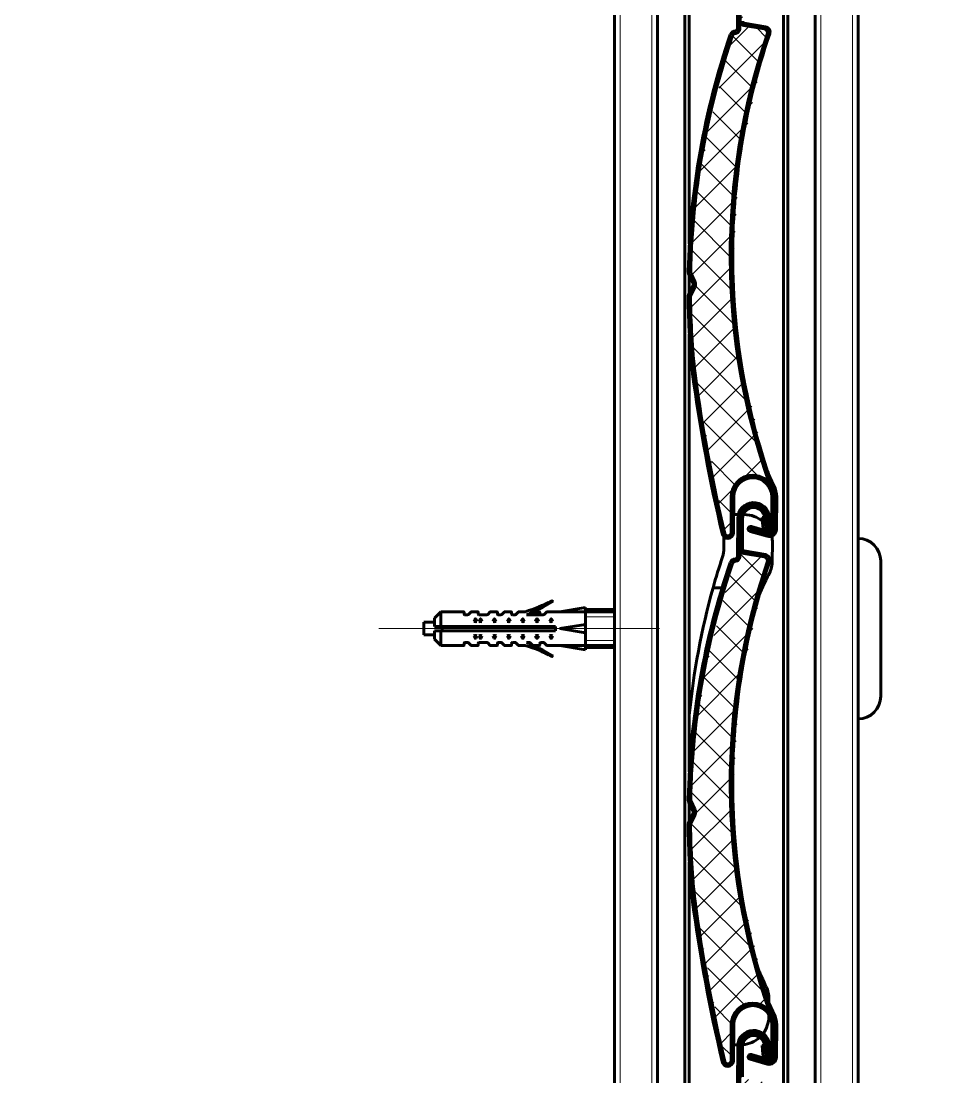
# Model space of a CAD drawing. Header units: millimetres. Extents: x 0 to 841, y 0 to 594.
# Drawn here: x 680.38 to 721.27, y 422.81 to 469.61 of the extents above; entities that cross this region are included whole.
import ezdxf

# ---------------------------------------------------------------- set-up
doc = ezdxf.new("R2010")
doc.units = ezdxf.units.MM
for name, pattern in [('K5LT_AXLED', [19.5, 15, -1.5, 1.5, -1.5]), ('K5LT_BASIC', [0]), ('K5LT_THIN', [0])]:
    doc.linetypes.add(name, pattern=pattern)
doc.layers.add('Системный слой (1)', color=7, linetype='Continuous', true_color=0x909090)
pattern_1 = [(45, (0, 0), (-0.3535534, 0.3535534), [])]

# ---------------------------------------------------------------- blocks, each defined once
blk = doc.blocks.new('U798')
at = {"layer": 'Системный слой (1)', "color": 5, "linetype": 'K5LT_BASIC', "lineweight": 60, "true_color": 0x0000ff}
blk.add_line((709.793, 388.753), (709.793, 492.684), dxfattribs=at)
blk = doc.blocks.new('U819')
at = {"layer": 'Системный слой (1)', "color": 7, "linetype": 'K5LT_THIN', "lineweight": 18}
blk.add_line((708.324, 388.783), (708.324, 492.684), dxfattribs=at)
blk = doc.blocks.new('U820')
at = {"layer": 'Системный слой (1)', "color": 5, "linetype": 'K5LT_BASIC', "lineweight": 60, "true_color": 0x0000ff}
blk.add_line((708.574, 388.769), (708.574, 492.684), dxfattribs=at)
blk = doc.blocks.new('U821')
at = {"layer": 'Системный слой (1)', "color": 7, "linetype": 'K5LT_THIN', "lineweight": 18}
blk.add_line((706.924, 388.929), (706.924, 492.684), dxfattribs=at)
blk = doc.blocks.new('U822')
at = {"layer": 'Системный слой (1)', "color": 5, "linetype": 'K5LT_BASIC', "lineweight": 60, "true_color": 0x0000ff}
blk.add_line((706.674, 388.96), (706.674, 492.684), dxfattribs=at)
blk = doc.blocks.new('U823')
at = {"layer": 'Системный слой (1)', "color": 5, "linetype": 'K5LT_BASIC', "lineweight": 60, "true_color": 0x0000ff}
blk.add_line((717.474, 388.959), (717.474, 492.684), dxfattribs=at)
blk = doc.blocks.new('U824')
at = {"layer": 'Системный слой (1)', "color": 7, "linetype": 'K5LT_THIN', "lineweight": 18}
blk.add_line((717.224, 388.99), (717.224, 492.684), dxfattribs=at)
blk = doc.blocks.new('U867')
at = {"layer": 'Системный слой (1)', "color": 5, "linetype": 'K5LT_BASIC', "lineweight": 60, "true_color": 0x0000ff}
blk.add_line((714.356, 389.166), (714.356, 492.684), dxfattribs=at)
blk = doc.blocks.new('U903')
at = {"layer": 'Системный слой (1)', "color": 5, "linetype": 'K5LT_BASIC', "lineweight": 60, "true_color": 0x0000ff}
blk.add_line((715.574, 389.15), (715.574, 492.684), dxfattribs=at)
blk = doc.blocks.new('U904')
at = {"layer": 'Системный слой (1)', "color": 7, "linetype": 'K5LT_THIN', "lineweight": 18}
blk.add_line((715.824, 389.136), (715.824, 492.684), dxfattribs=at)
blk = doc.blocks.new('U909')
at = {"layer": 'Системный слой (1)', "color": 5, "linetype": 'K5LT_BASIC', "lineweight": 60, "true_color": 0x0000ff}
blk.add_line((714.159, 389.16), (714.159, 492.684), dxfattribs=at)

msp = doc.modelspace()

# ---------------------------------------------------------------- hatches: boundary and pattern name
at = {"layer": 'Системный слой (1)'}
h = msp.add_hatch(dxfattribs=at)
h.set_pattern_fill('Неметалл', angle=45, style=0, pattern_type=0)
h.set_pattern_definition([(45, (0, 0), (-0.7071068, 0.7071068), []), (135, (0, 0), (-0.7071068, -0.7071068), [])])
h.paths.add_polyline_path([(711.8032, 388.9255), (712.1873, 393.8211), (713.36, 398.5897), (713.4438, 398.8368), (713.4356, 398.9695), (713.336, 399.0576), (713.3085, 399.0646), (712.3994, 399.2181), (712.2697, 399.2994), (712.2385, 399.3673), (712.2335, 399.3721), (712.2312, 399.0713), (712.1662, 398.9247), (712.0473, 398.8686), (712.0399, 398.8683), (711.9404, 398.83), (711.9058, 398.7778), (710.5866, 393.6734), (710.2454, 391.2956), (710.0638, 388.761), (710.0849, 388.7616), (710.6533, 388.8005), (711.2218, 388.8566), (711.7902, 388.9239)])
h.paths.add_polyline_path([(712.8219, 384.0498), (712.3586, 383.995), (711.7902, 383.9239), (711.2218, 383.8566), (710.6741, 383.8026), (711.5645, 379.5046), (711.6272, 379.4184), (711.7325, 379.4018), (711.8187, 379.4645), (711.8392, 379.5361), (711.8515, 381.1468), (712.1349, 381.8164), (712.8088, 382.0895), (713.4784, 381.8061), (713.5508, 381.7235), (713.5333, 381.7532)])
h.paths.add_polyline_path([(713.4438, 378.2451), (713.4356, 378.3778), (713.336, 378.4659), (713.3085, 378.4729), (712.3994, 378.6264), (712.2697, 378.7077), (712.2385, 378.7756), (712.2335, 378.7804), (712.2312, 378.4796), (712.1662, 378.333), (712.0473, 378.2769), (712.0399, 378.2766), (711.9404, 378.2383), (711.9058, 378.1861), (710.5866, 373.0817), (710.2454, 370.7039), (710.0508, 367.7086), (710.0661, 367.6393), (710.2407, 367.2831), (710.2553, 367.054), (710.2396, 367.0166), (710.0603, 366.6587), (710.0445, 366.5899), (710.246, 363.1971), (711.5645, 356.1046), (711.6272, 356.0184), (711.7325, 356.0018), (711.8187, 356.0645), (711.8392, 356.1361), (711.8515, 357.7468), (712.1349, 358.4164), (712.8088, 358.6895), (713.4784, 358.4061), (713.5508, 358.3235), (713.5333, 358.3532), (712.2767, 363.1003), (711.8062, 367.9884), (712.1344, 372.8881), (713.2524, 377.6697)])
h.paths.add_polyline_path([(711.5645, 400.0963), (711.6272, 400.0101), (711.7325, 399.9935), (711.8187, 400.0562), (711.8392, 400.1278), (711.8515, 401.7385), (712.1349, 402.4081), (712.8088, 402.6812), (713.4784, 402.3978), (713.5508, 402.3152), (713.5333, 402.3449), (712.2767, 407.092), (711.8062, 411.9801), (712.1344, 416.8798), (713.2524, 421.6614), (713.4438, 422.2368), (713.4356, 422.3695), (713.336, 422.4576), (713.3085, 422.4646), (712.3994, 422.6181), (712.2697, 422.6994), (712.2385, 422.7673), (712.2335, 422.7721), (712.2312, 422.4713), (712.1662, 422.3247), (712.0473, 422.2686), (712.0399, 422.2683), (711.9404, 422.23), (711.9058, 422.1778), (710.5866, 417.0734), (710.2454, 414.6956), (710.0508, 411.7003), (710.066, 411.631), (710.2407, 411.2748), (710.2553, 411.0457), (710.2396, 411.0083), (710.0603, 410.6504), (710.0445, 410.5816), (710.246, 407.1888)])
h.paths.add_polyline_path([(712.2312, 355.0796), (712.2335, 355.3804), (712.2385, 355.3756), (712.3293, 355.2524), (712.3994, 355.2264), (713.3085, 355.0729), (713.4211, 355.0023), (713.4508, 354.8727), (713.4438, 354.8451), (712.23, 350.0869), (711.8035, 345.1948), (712.1757, 340.2982), (713.3367, 335.5268), (713.5333, 334.9532), (713.5508, 334.9235), (712.9185, 335.2823), (712.2176, 335.0889), (711.8587, 334.4565), (711.8515, 334.3468), (711.8392, 332.7361), (711.7976, 332.638), (711.6989, 332.5979), (711.6007, 332.6395), (711.5645, 332.7046), (710.246, 339.7971), (710.0445, 343.1899), (710.0603, 343.2587), (710.2396, 343.6166), (710.2561, 343.8457), (710.2407, 343.8831), (710.0661, 344.2393), (710.0508, 344.3086), (710.2454, 347.3039), (711.2092, 352.4871), (711.9058, 354.7861), (711.9786, 354.8641), (712.0399, 354.8766), (712.0473, 354.8769), (712.1869, 354.9558)])
h.paths.add_polyline_path([(711.5645, 423.4963), (711.6272, 423.4101), (711.7325, 423.3935), (711.8187, 423.4562), (711.8392, 423.5278), (711.8515, 425.1385), (712.1349, 425.8081), (712.8088, 426.0812), (713.4784, 425.7978), (713.5508, 425.7152), (713.5333, 425.7449), (712.2767, 430.492), (711.8062, 435.3801), (712.1344, 440.2798), (713.2524, 445.0614), (713.4438, 445.6368), (713.4356, 445.7695), (713.336, 445.8576), (713.3085, 445.8646), (712.3994, 446.0181), (712.2697, 446.0994), (712.2385, 446.1673), (712.2335, 446.1721), (712.2312, 445.8713), (712.1662, 445.7247), (712.0473, 445.6686), (712.0399, 445.6683), (711.9404, 445.63), (711.9058, 445.5778), (710.5866, 440.4734), (710.2454, 438.0956), (710.0508, 435.1003), (710.066, 435.031), (710.2407, 434.6748), (710.2553, 434.4457), (710.2396, 434.4083), (710.0603, 434.0504), (710.0445, 433.9816), (710.246, 430.5888)])
h.paths.add_polyline_path([(712.2312, 331.6796), (712.2335, 331.9804), (712.2385, 331.9756), (712.3293, 331.8524), (712.3994, 331.8264), (713.3085, 331.6729), (713.4211, 331.6023), (713.4508, 331.4727), (713.4438, 331.4451), (712.23, 326.6869), (711.8035, 321.7948), (712.1757, 316.8982), (713.3367, 312.1268), (713.5333, 311.5532), (713.5508, 311.5235), (712.9185, 311.8823), (712.2176, 311.6889), (711.8587, 311.0565), (711.8515, 310.9468), (711.8392, 309.3361), (711.7976, 309.238), (711.6989, 309.1979), (711.6007, 309.2395), (711.5645, 309.3046), (710.246, 316.3971), (710.0445, 319.7899), (710.0603, 319.8587), (710.2396, 320.2166), (710.2561, 320.4457), (710.2407, 320.4831), (710.0661, 320.8393), (710.0508, 320.9086), (710.2454, 323.9039), (711.2092, 329.0871), (711.9058, 331.3861), (711.9786, 331.4641), (712.0399, 331.4766), (712.0473, 331.4769), (712.1869, 331.5558)])
h.paths.add_polyline_path([(711.5645, 446.8963), (711.6272, 446.8101), (711.7325, 446.7935), (711.8187, 446.8562), (711.8392, 446.9278), (711.8515, 448.5385), (712.1349, 449.2081), (712.8088, 449.4812), (713.4784, 449.1978), (713.5508, 449.1152), (713.5333, 449.1449), (712.2767, 453.892), (711.8062, 458.7801), (712.1344, 463.6798), (713.2524, 468.4614), (713.4438, 469.0368), (713.4356, 469.1695), (713.336, 469.2576), (713.3085, 469.2646), (712.3994, 469.4181), (712.2697, 469.4994), (712.2385, 469.5673), (712.2335, 469.5721), (712.2312, 469.2713), (712.1662, 469.1247), (712.0473, 469.0686), (712.0399, 469.0683), (711.9404, 469.03), (711.9058, 468.9778), (710.5866, 463.8734), (710.2454, 461.4956), (710.0508, 458.5003), (710.066, 458.431), (710.2407, 458.0748), (710.2553, 457.8457), (710.2396, 457.8083), (710.0603, 457.4504), (710.0445, 457.3816), (710.246, 453.9888)])
h.paths.add_polyline_path([(712.2312, 308.2796), (712.2335, 308.5804), (712.2385, 308.5756), (712.3293, 308.4524), (712.3994, 308.4264), (713.3085, 308.2729), (713.4211, 308.2023), (713.4508, 308.0727), (713.4438, 308.0451), (712.23, 303.2869), (711.8035, 298.3948), (712.1757, 293.4982), (713.3367, 288.7268), (713.5333, 288.1532), (713.5508, 288.1235), (712.9185, 288.4823), (712.2176, 288.2889), (711.8587, 287.6565), (711.8515, 287.5468), (711.8392, 285.9361), (711.7976, 285.838), (711.6989, 285.7979), (711.6007, 285.8395), (711.5645, 285.9046), (710.246, 292.9971), (710.0445, 296.3899), (710.0603, 296.4587), (710.2396, 296.8166), (710.2561, 297.0457), (710.2407, 297.0831), (710.0661, 297.4393), (710.0508, 297.5086), (710.2454, 300.5039), (711.2092, 305.6871), (711.9058, 307.9861), (711.9786, 308.0641), (712.0399, 308.0766), (712.0473, 308.0769), (712.1869, 308.1558)])
h.paths.add_polyline_path([(711.5645, 470.2963), (711.6272, 470.2101), (711.7325, 470.1935), (711.8187, 470.2562), (711.8392, 470.3278), (711.8515, 471.9385), (712.1349, 472.6081), (712.8088, 472.8812), (713.4784, 472.5978), (713.5508, 472.5152), (713.5333, 472.5449), (712.2767, 477.292), (711.8062, 482.1801), (712.1344, 487.0798), (713.2524, 491.8614), (713.4438, 492.4368), (713.4356, 492.5695), (713.336, 492.6576), (713.3085, 492.6646), (712.3994, 492.8181), (712.2697, 492.8994), (712.2385, 492.9673), (712.2335, 492.9721), (712.2312, 492.6713), (712.1662, 492.5247), (712.0473, 492.4686), (712.0399, 492.4683), (711.9404, 492.43), (711.9058, 492.3778), (710.5866, 487.2734), (710.2454, 484.8956), (710.0508, 481.9003), (710.066, 481.831), (710.2407, 481.4748), (710.2553, 481.2457), (710.2396, 481.2083), (710.0603, 480.8504), (710.0445, 480.7816), (710.246, 477.3888)])
h.paths.add_polyline_path([(712.2312, 284.8796), (712.2335, 285.1804), (712.2385, 285.1756), (712.3293, 285.0524), (712.3994, 285.0264), (713.3085, 284.8729), (713.4211, 284.8023), (713.4508, 284.6727), (713.4438, 284.6451), (712.23, 279.8869), (711.8035, 274.9948), (712.1757, 270.0982), (713.3367, 265.3268), (713.5333, 264.7532), (713.5508, 264.7235), (712.9185, 265.0823), (712.2176, 264.8889), (711.8587, 264.2565), (711.8515, 264.1468), (711.8392, 262.5361), (711.7976, 262.438), (711.6989, 262.3979), (711.6007, 262.4395), (711.5645, 262.5046), (710.246, 269.5971), (710.0445, 272.9899), (710.0603, 273.0587), (710.2396, 273.4166), (710.2561, 273.6457), (710.2407, 273.6831), (710.0661, 274.0393), (710.0508, 274.1086), (710.2454, 277.1039), (711.2092, 282.2871), (711.9058, 284.5861), (711.9786, 284.6641), (712.0399, 284.6766), (712.0473, 284.6769), (712.1869, 284.7558)])
h.paths.add_polyline_path([(711.5428, 494.4566), (711.5704, 494.3537), (711.6627, 494.3004), (711.7657, 494.3281), (711.8105, 494.3876), (712.3992, 495.8869), (712.9038, 496.4105), (713.6307, 496.4239), (714.1543, 495.9194), (714.1923, 495.8163), (714.1866, 495.8503), (714.7147, 500.7324), (716.0272, 505.4644), (718.0895, 509.9211), (720.8469, 513.9845), (721.2317, 514.4531), (721.2717, 514.5799), (721.2102, 514.6978), (721.187, 514.7142), (720.3933, 515.1833), (720.3014, 515.3057), (720.2966, 515.3803), (720.2937, 515.3865), (720.1837, 515.1065), (720.0705, 514.993), (719.9394, 514.9832), (719.9324, 514.9855), (719.8257, 514.9854), (719.7748, 514.9491), (716.7139, 510.6565), (715.5432, 508.5589), (714.2881, 505.8323), (714.2775, 505.7622), (714.313, 505.367), (714.2444, 505.1479), (714.2164, 505.1187), (713.9208, 504.8487), (713.8813, 504.7903), (712.8535, 501.5506)])
h = msp.add_hatch(dxfattribs=at)
h.set_pattern_fill('Металл', angle=45, style=0, pattern_type=0)
h.set_pattern_definition(pattern_1)
h.paths.add_polyline_path([(712.3542, 470.9703), (712.4994, 471.3124), (712.8439, 471.4516), (713.186, 471.3064), (713.3228, 471.0149), (713.3616, 470.6309), (713.4659, 470.6428), (713.4267, 471.0303), (713.2094, 471.4266), (712.7756, 471.5531), (712.3793, 471.3358), (712.2492, 470.9706), (712.2385, 469.5673), (712.3293, 469.4441), (712.3994, 469.4181), (713.3085, 469.2646), (713.4211, 469.194), (713.4508, 469.0644), (713.4438, 469.0368), (712.23, 464.2786), (711.8035, 459.3865), (712.1757, 454.4899), (713.3367, 449.7185), (713.5333, 449.1449), (713.7565, 448.524), (713.7455, 447.0838), (713.6812, 446.9323), (713.5286, 446.8706), (713.4746, 446.878), (712.7304, 447.0909), (712.7289, 447.0921), (712.7287, 447.094), (712.7298, 447.0955), (712.7317, 447.0957), (713.4729, 446.8836), (713.6326, 446.9021), (713.7324, 447.0281), (713.7404, 447.084), (713.7515, 448.524), (713.4784, 449.1978), (712.8088, 449.4812), (712.1349, 449.2081), (711.8515, 448.5385), (711.8392, 446.9278), (711.7976, 446.8297), (711.6988, 446.7896), (711.6007, 446.8312), (711.5645, 446.8963), (710.246, 453.9888), (710.0445, 457.3816), (710.0603, 457.4504), (710.2396, 457.8083), (710.2561, 458.0374), (710.2407, 458.0748), (710.066, 458.431), (710.0508, 458.5003), (710.2454, 461.4956), (711.2092, 466.6788), (711.9058, 468.9778), (711.9786, 469.0558), (712.0399, 469.0683), (712.0473, 469.0686), (712.1869, 469.1475), (712.2312, 469.2713), (712.2442, 470.9707), (712.4219, 471.3904), (712.8443, 471.5616), (713.264, 471.384), (713.4322, 471.026), (713.4709, 470.6434), (713.4588, 470.6011), (713.4203, 470.5797), (713.378, 470.5918), (713.3566, 470.6303), (713.3178, 471.0147), (713.2128, 471.0092), (713.2526, 470.6156), (713.3124, 470.5044), (713.4333, 470.468), (713.5445, 470.5278), (713.5809, 470.6488), (713.5809, 470.6488), (713.5416, 471.0371), (713.2859, 471.5126), (712.7688, 471.668), (712.2933, 471.4123), (712.1343, 470.9715), (712.1213, 469.2734), (712.0897, 469.2038), (712.0448, 469.1796), (712.0337, 469.1782), (711.8582, 469.1033), (711.8049, 469.0215), (710.4816, 463.9097), (709.9446, 458.6568), (709.9411, 458.5123), (709.9717, 458.3735), (710.1507, 458.0086), (710.158, 457.894), (710.1502, 457.8753), (709.9664, 457.5085), (709.9347, 457.3709), (710.1364, 453.9783), (711.4515, 446.8958), (711.5479, 446.7306), (711.733, 446.6819), (711.8982, 446.7784), (711.9492, 446.9277), (711.9615, 448.5377), (712.2121, 449.1297), (712.8079, 449.3712), (713.4, 449.1206), (713.6415, 448.5248), (713.6304, 447.0849), (713.6006, 447.0144), (713.5297, 446.9856), (713.5031, 446.9894), (712.7406, 447.2075), (712.657, 447.1978), (712.6047, 447.1319), (712.6144, 447.0482), (712.6804, 446.9959), (713.4428, 446.7778), (713.6861, 446.806), (713.8382, 446.998), (713.8504, 447.0832), (713.8615, 448.5231), (713.7397, 449.0245), (713.4133, 449.7965), (712.2687, 454.5795), (711.9614, 457.4859), (711.92, 458.5226), (712.2075, 463.4323), (713.2859, 468.2306), (713.5542, 469.0495), (713.5428, 469.2342), (713.404, 469.3567), (713.3658, 469.3665), (712.4252, 469.5253), (712.3603, 469.5659), (712.3424, 469.6137)])
h = msp.add_hatch(dxfattribs=at)
h.set_pattern_fill('Металл', angle=45, style=0, pattern_type=0)
h.set_pattern_definition(pattern_1)
h.paths.add_polyline_path([(712.3542, 447.5703), (712.4994, 447.9124), (712.8439, 448.0516), (713.186, 447.9064), (713.3228, 447.6149), (713.3616, 447.2309), (713.4659, 447.2428), (713.4267, 447.6303), (713.2094, 448.0266), (712.7756, 448.1531), (712.3793, 447.9358), (712.2492, 447.5706), (712.2385, 446.1673), (712.3293, 446.0441), (712.3994, 446.0181), (713.3085, 445.8646), (713.4211, 445.794), (713.4508, 445.6644), (713.4438, 445.6368), (712.23, 440.8786), (711.8035, 435.9865), (712.1757, 431.0899), (713.3367, 426.3185), (713.5333, 425.7449), (713.7565, 425.124), (713.7455, 423.6838), (713.6812, 423.5323), (713.5286, 423.4706), (713.4746, 423.478), (712.7304, 423.6909), (712.7289, 423.6921), (712.7287, 423.694), (712.7298, 423.6955), (712.7317, 423.6957), (713.4729, 423.4836), (713.6326, 423.5021), (713.7324, 423.6281), (713.7404, 423.684), (713.7515, 425.124), (713.4784, 425.7978), (712.8088, 426.0812), (712.1349, 425.8081), (711.8515, 425.1385), (711.8392, 423.5278), (711.7976, 423.4297), (711.6988, 423.3896), (711.6007, 423.4312), (711.5645, 423.4963), (710.246, 430.5888), (710.0445, 433.9816), (710.0603, 434.0504), (710.2396, 434.4083), (710.2561, 434.6374), (710.2407, 434.6748), (710.066, 435.031), (710.0508, 435.1003), (710.2454, 438.0956), (711.2092, 443.2788), (711.9058, 445.5778), (711.9786, 445.6558), (712.0399, 445.6683), (712.0473, 445.6686), (712.1869, 445.7475), (712.2312, 445.8713), (712.2442, 447.5707), (712.4219, 447.9904), (712.8443, 448.1616), (713.264, 447.984), (713.4322, 447.626), (713.4709, 447.2434), (713.4588, 447.2011), (713.4203, 447.1797), (713.378, 447.1918), (713.3566, 447.2303), (713.3178, 447.6147), (713.2128, 447.6092), (713.2526, 447.2156), (713.3124, 447.1044), (713.4333, 447.068), (713.5445, 447.1278), (713.5809, 447.2488), (713.5809, 447.2488), (713.5416, 447.6371), (713.2859, 448.1126), (712.7688, 448.268), (712.2933, 448.0123), (712.1343, 447.5715), (712.1213, 445.8734), (712.0897, 445.8038), (712.0448, 445.7796), (712.0337, 445.7782), (711.8582, 445.7033), (711.8049, 445.6215), (710.4816, 440.5097), (709.9446, 435.2568), (709.9411, 435.1123), (709.9717, 434.9735), (710.1507, 434.6086), (710.158, 434.494), (710.1502, 434.4753), (709.9664, 434.1085), (709.9347, 433.9709), (710.1364, 430.5783), (711.4515, 423.4958), (711.5479, 423.3306), (711.733, 423.2819), (711.8982, 423.3784), (711.9492, 423.5277), (711.9615, 425.1377), (712.2121, 425.7297), (712.8079, 425.9712), (713.4, 425.7206), (713.6415, 425.1248), (713.6304, 423.6849), (713.6006, 423.6144), (713.5297, 423.5856), (713.5031, 423.5894), (712.7406, 423.8075), (712.657, 423.7978), (712.6047, 423.7319), (712.6144, 423.6482), (712.6804, 423.5959), (713.4428, 423.3778), (713.6861, 423.406), (713.8382, 423.598), (713.8504, 423.6832), (713.8615, 425.1231), (713.7397, 425.6245), (713.4133, 426.3965), (712.2687, 431.1795), (711.9614, 434.0859), (711.92, 435.1226), (712.2075, 440.0323), (713.2859, 444.8306), (713.5542, 445.6495), (713.5428, 445.8342), (713.404, 445.9567), (713.3658, 445.9665), (712.4252, 446.1253), (712.3603, 446.1659), (712.3424, 446.2137)])
h = msp.add_hatch(dxfattribs=at)
h.set_pattern_fill('Металл', angle=45, style=0, pattern_type=0)
h.set_pattern_definition(pattern_1)
h.paths.add_polyline_path([(712.3542, 424.1703), (712.4994, 424.5124), (712.8439, 424.6516), (713.186, 424.5064), (713.3228, 424.2149), (713.3616, 423.8309), (713.4659, 423.8428), (713.4267, 424.2303), (713.2094, 424.6266), (712.7756, 424.7531), (712.3793, 424.5358), (712.2492, 424.1706), (712.2385, 422.7673), (712.3293, 422.6441), (712.3994, 422.6181), (713.3085, 422.4646), (713.4211, 422.394), (713.4508, 422.2644), (713.4438, 422.2368), (712.23, 417.4786), (711.8035, 412.5865), (712.1757, 407.6899), (713.3367, 402.9185), (713.5333, 402.3449), (713.7565, 401.724), (713.7455, 400.2838), (713.6812, 400.1323), (713.5286, 400.0706), (713.4746, 400.078), (712.7304, 400.2909), (712.7289, 400.2921), (712.7287, 400.294), (712.7298, 400.2955), (712.7317, 400.2957), (713.4729, 400.0836), (713.6326, 400.1021), (713.7324, 400.2281), (713.7404, 400.284), (713.7515, 401.724), (713.4784, 402.3978), (712.8088, 402.6812), (712.1349, 402.4081), (711.8515, 401.7385), (711.8392, 400.1278), (711.7976, 400.0297), (711.6988, 399.9896), (711.6007, 400.0312), (711.5645, 400.0963), (710.246, 407.1888), (710.0445, 410.5816), (710.0603, 410.6504), (710.2396, 411.0083), (710.2561, 411.2374), (710.2407, 411.2748), (710.066, 411.631), (710.0508, 411.7003), (710.2454, 414.6956), (711.2092, 419.8788), (711.9058, 422.1778), (711.9786, 422.2558), (712.0399, 422.2683), (712.0473, 422.2686), (712.1869, 422.3475), (712.2312, 422.4713), (712.2442, 424.1707), (712.4219, 424.5904), (712.8443, 424.7616), (713.264, 424.584), (713.4322, 424.226), (713.4709, 423.8434), (713.4588, 423.8011), (713.4203, 423.7797), (713.378, 423.7918), (713.3566, 423.8303), (713.3178, 424.2147), (713.2128, 424.2092), (713.2526, 423.8156), (713.3124, 423.7044), (713.4333, 423.668), (713.5445, 423.7278), (713.5809, 423.8488), (713.5809, 423.8488), (713.5416, 424.2371), (713.2859, 424.7126), (712.7688, 424.868), (712.2933, 424.6123), (712.1343, 424.1715), (712.1213, 422.4734), (712.0897, 422.4038), (712.0448, 422.3796), (712.0337, 422.3782), (711.8582, 422.3033), (711.8049, 422.2215), (710.4816, 417.1097), (709.9446, 411.8568), (709.9411, 411.7123), (709.9717, 411.5735), (710.1507, 411.2086), (710.158, 411.094), (710.1502, 411.0753), (709.9664, 410.7085), (709.9347, 410.5709), (710.1364, 407.1783), (711.4515, 400.0958), (711.5479, 399.9306), (711.733, 399.8819), (711.8982, 399.9784), (711.9492, 400.1277), (711.9615, 401.7377), (712.2121, 402.3297), (712.8079, 402.5712), (713.4, 402.3206), (713.6415, 401.7248), (713.6304, 400.2849), (713.6006, 400.2144), (713.5297, 400.1856), (713.5031, 400.1894), (712.7406, 400.4075), (712.657, 400.3978), (712.6047, 400.3319), (712.6144, 400.2482), (712.6804, 400.1959), (713.4428, 399.9778), (713.6861, 400.006), (713.8382, 400.198), (713.8504, 400.2832), (713.8615, 401.7231), (713.7397, 402.2245), (713.4133, 402.9965), (712.2687, 407.7795), (711.9614, 410.6859), (711.92, 411.7226), (712.2075, 416.6323), (713.2859, 421.4306), (713.5542, 422.2495), (713.5428, 422.4342), (713.404, 422.5567), (713.3658, 422.5665), (712.4252, 422.7253), (712.3603, 422.7659), (712.3424, 422.8137)])

# ---------------------------------------------------------------- linework, layer by layer
at = {"layer": 'Системный слой (1)', "color": 5, "linetype": 'K5LT_BASIC', "lineweight": 60, "true_color": 0x0000ff}
for p, q in [((709.9898, 459.7405), (709.9898, 479.1473)), ((712.1343, 470.9715), (712.1213, 469.2734)), ((712.2312, 469.2713), (712.2442, 470.9707)), ((712.2492, 470.9706), (712.2385, 469.5673)), ((712.2335, 469.5721), (712.2312, 469.2713)), ((712.2385, 469.5673), (712.2335, 469.5721)), ((713.3085, 469.2646), (712.3994, 469.4181)), ((712.3994, 469.4181), (713.3085, 469.2646)), ((713.3658, 469.3665), (712.4252, 469.5253)), ((712.0473, 469.0686), (712.0399, 469.0683)), ((712.0399, 469.0683), (712.0473, 469.0686)), ((709.9717, 458.3735), (710.1507, 458.0086)), ((709.9898, 457.5552), (709.9898, 458.3366)), ((710.2407, 458.0748), (710.066, 458.431)), ((710.066, 458.431), (710.2407, 458.0748)), ((711.9614, 457.4859), (711.92, 458.5226)), ((710.1502, 457.8753), (709.9664, 457.5085)), ((710.2396, 457.8083), (710.0603, 457.4504)), ((710.0603, 457.4504), (710.2396, 457.8083)), ((709.9898, 436.3405), (709.9898, 455.7473)), ((713.5508, 449.1152), (713.5333, 449.1449)), ((711.8392, 446.9278), (711.8515, 448.5385)), ((711.8515, 448.5385), (711.8392, 446.9278)), ((711.9492, 446.9277), (711.9615, 448.5377)), ((713.6415, 448.5248), (713.6304, 447.0849)), ((713.7404, 447.084), (713.7515, 448.524)), ((713.7565, 448.524), (713.7455, 447.0838)), ((713.8504, 447.0832), (713.8615, 448.5231)), ((712.0346, 447.741), (712.156, 447.7401)), ((712.1343, 447.5715), (712.1213, 445.8734)), ((712.2312, 445.8713), (712.2442, 447.5707)), ((712.2492, 447.5706), (712.2385, 446.1673)), ((712.2699, 447.7392), (712.2752, 447.7392)), ((712.3424, 446.2137), (712.3542, 447.5703)), ((712.3858, 447.7383), (712.4348, 447.738)), ((713.3178, 447.6147), (713.2128, 447.6092)), ((713.2128, 447.6092), (713.2526, 447.2156)), ((713.3566, 447.2303), (713.3178, 447.6147)), ((713.3228, 447.6149), (713.3616, 447.2309)), ((713.4659, 447.2428), (713.4267, 447.6303)), ((713.4322, 447.626), (713.4709, 447.2434)), ((713.5809, 447.2488), (713.5416, 447.6371)), ((712.6804, 446.9959), (713.4428, 446.7778)), ((713.4746, 446.878), (712.7304, 447.0909)), ((712.7317, 447.0957), (713.4729, 446.8836)), ((713.5031, 446.9894), (712.7406, 447.2075)), ((713.3616, 447.2309), (713.4659, 447.2428)), ((711.5231, 446.2473), (711.5269, 446.7485)), ((713.6752, 446.4781), (713.6689, 445.6889)), ((717.4744, 446.6838), (717.4744, 438.6838)), ((712.2335, 446.1721), (712.2312, 445.8713)), ((712.2385, 446.1673), (712.2335, 446.1721)), ((713.3085, 445.8646), (712.3994, 446.0181)), ((712.3994, 446.0181), (713.3085, 445.8646)), ((713.3658, 445.9665), (712.4252, 446.1253)), ((712.0473, 445.6686), (712.0399, 445.6683)), ((712.0399, 445.6683), (712.0473, 445.6686)), ((718.4744, 445.6838), (718.4744, 439.6838)), ((711.044, 444.4961), (711.4409, 444.493)), ((713.1996, 444.4818), (713.1511, 444.3865)), ((713.1794, 444.4819), (713.1996, 444.4818)), ((713.2225, 444.4818), (713.1996, 444.4818)), ((713.2214, 444.4794), (713.222, 444.4794)), ((698.6931, 443.1525), (698.9744, 443.4338)), ((698.9744, 443.4338), (699.9869, 443.4338)), ((698.9744, 443.4338), (698.9744, 442.7775)), ((700.0056, 443.34), (700.0056, 443.415)), ((700.0431, 443.3025), (700.1776, 443.3025)), ((700.2041, 443.3135), (700.3189, 443.4283)), ((700.3322, 443.4338), (700.6134, 443.4338)), ((700.6322, 443.34), (700.6322, 443.415)), ((700.6697, 443.3025), (700.8947, 443.3025)), ((700.8947, 443.3025), (701.0292, 443.3025)), ((701.0557, 443.3135), (701.1705, 443.4283)), ((701.1838, 443.4338), (701.465, 443.4338)), ((701.4838, 443.34), (701.4838, 443.415)), ((701.5213, 443.3025), (701.6557, 443.3025)), ((701.6822, 443.3135), (701.797, 443.4283)), ((701.8103, 443.4338), (702.0915, 443.4338)), ((702.1103, 443.34), (702.1103, 443.415)), ((702.1478, 443.3025), (702.2822, 443.3025)), ((702.3088, 443.3135), (702.4235, 443.4283)), ((702.4368, 443.4338), (702.718, 443.4338)), ((702.7743, 443.3025), (702.9088, 443.3025)), ((703.4008, 443.3025), (702.9088, 443.3025)), ((702.9353, 443.3135), (703.0305, 443.4087)), ((703.0872, 443.4338), (703.3446, 443.4338)), ((703.3633, 443.34), (703.3633, 443.415)), ((703.4008, 443.3025), (703.5353, 443.3025)), ((703.5618, 443.3135), (703.6766, 443.4283)), ((703.6898, 443.4338), (705.3856, 443.4338)), ((705.3856, 443.6213), (704.2529, 443.4338)), ((705.3856, 441.7463), (705.3856, 443.6213)), ((706.6904, 443.5275), (705.3856, 443.5275)), ((705.3856, 443.4338), (706.6904, 443.4331)), ((698.2244, 442.6838), (698.2244, 442.965)), ((698.2244, 442.965), (698.6931, 442.965)), ((698.6904, 442.7775), (704.0654, 442.7775)), ((698.6931, 443.1525), (698.6931, 442.7775)), ((699.0365, 442.6838), (699.0365, 442.7775)), ((700.4437, 443.0067), (700.4926, 443.1045)), ((700.5261, 443.1045), (700.575, 443.0067)), ((700.6688, 443.0067), (700.7177, 443.1045)), ((700.7512, 443.1045), (700.8, 443.0067)), ((701.2953, 443.0067), (701.3442, 443.1045)), ((701.3777, 443.1045), (701.4266, 443.0067)), ((701.9218, 443.0067), (701.9707, 443.1045)), ((702.0042, 443.1045), (702.0531, 443.0067)), ((702.5483, 443.0067), (702.5972, 443.1045)), ((702.6307, 443.1045), (702.6796, 443.0067)), ((703.1749, 443.0067), (703.2237, 443.1045)), ((703.2573, 443.1045), (703.3061, 443.0067)), ((703.8014, 443.0067), (703.8502, 443.1045)), ((703.8838, 443.1045), (703.9326, 443.0067)), ((704.0654, 442.7775), (704.0654, 442.59)), ((705.3856, 442.8713), (704.2529, 442.6838)), ((698.2244, 442.6838), (698.2244, 442.4025)), ((698.2244, 442.4025), (698.6931, 442.4025)), ((698.6904, 442.59), (704.0654, 442.59)), ((698.6931, 442.215), (698.6931, 442.59)), ((698.9744, 441.9338), (698.9744, 442.59)), ((699.0365, 442.6838), (699.0365, 442.59)), ((700.4437, 442.3608), (700.4926, 442.2631)), ((700.5261, 442.2631), (700.575, 442.3608)), ((700.6688, 442.3608), (700.7177, 442.2631)), ((700.7512, 442.2631), (700.8, 442.3608)), ((701.2953, 442.3608), (701.3442, 442.2631)), ((701.3777, 442.2631), (701.4266, 442.3608)), ((701.9218, 442.3608), (701.9707, 442.2631)), ((702.0042, 442.2631), (702.0531, 442.3608)), ((702.5483, 442.3608), (702.5972, 442.2631)), ((702.6307, 442.2631), (702.6796, 442.3608)), ((703.1749, 442.3608), (703.2237, 442.2631)), ((703.2573, 442.2631), (703.3061, 442.3608)), ((703.8014, 442.3608), (703.8502, 442.2631)), ((703.8838, 442.2631), (703.9326, 442.3608)), ((705.3856, 442.4963), (704.2529, 442.6838)), ((698.6931, 442.215), (698.9744, 441.9338)), ((698.9744, 441.9338), (699.9869, 441.9338)), ((700.0056, 442.0275), (700.0056, 441.9525)), ((700.0431, 442.065), (700.1776, 442.065)), ((700.2041, 442.054), (700.3189, 441.9392)), ((700.3322, 441.9338), (700.6134, 441.9338)), ((700.6322, 442.0275), (700.6322, 441.9525)), ((700.6697, 442.065), (700.8947, 442.065)), ((700.8947, 442.065), (701.0292, 442.065)), ((701.0557, 442.054), (701.1705, 441.9392)), ((701.1838, 441.9338), (701.465, 441.9338)), ((701.4838, 442.0275), (701.4838, 441.9525)), ((701.5213, 442.065), (701.6557, 442.065)), ((701.6822, 442.054), (701.797, 441.9392)), ((701.8103, 441.9338), (702.0915, 441.9338)), ((702.1103, 442.0275), (702.1103, 441.9525)), ((702.1478, 442.065), (702.2822, 442.065)), ((702.3088, 442.054), (702.4235, 441.9392)), ((702.4368, 441.9338), (702.718, 441.9338)), ((702.7743, 442.065), (702.9088, 442.065)), ((702.9353, 442.054), (703.0285, 441.9608)), ((703.0897, 441.9338), (703.3446, 441.9338)), ((703.3633, 442.0275), (703.3633, 441.9525)), ((703.4008, 442.065), (703.5353, 442.065)), ((703.5618, 442.054), (703.6766, 441.9392)), ((703.6898, 441.9338), (705.3856, 441.9338)), ((705.3856, 441.7463), (704.2529, 441.9338)), ((705.3856, 441.9338), (706.6904, 441.9338)), ((706.6904, 441.84), (705.3856, 441.84)), ((709.9717, 434.9735), (710.1507, 434.6086)), ((709.9898, 434.1552), (709.9898, 434.9366)), ((710.2407, 434.6748), (710.066, 435.031)), ((710.066, 435.031), (710.2407, 434.6748)), ((711.9614, 434.0859), (711.92, 435.1226)), ((710.1502, 434.4753), (709.9664, 434.1085)), ((710.2396, 434.4083), (710.0603, 434.0504)), ((710.0603, 434.0504), (710.2396, 434.4083)), ((709.9898, 412.9405), (709.9898, 432.3473)), ((713.0804, 427.4824), (713.0924, 427.4823)), ((713.093, 427.4823), (713.0804, 427.4824)), ((713.5202, 426.2684), (713.519, 426.1044)), ((713.5149, 425.5746), (713.5142, 425.479)), ((713.5508, 425.7152), (713.5333, 425.7449)), ((711.8392, 423.5278), (711.8515, 425.1385)), ((711.8515, 425.1385), (711.8392, 423.5278)), ((711.9492, 423.5277), (711.9615, 425.1377)), ((713.6415, 425.1248), (713.6304, 423.6849)), ((713.7404, 423.684), (713.7515, 425.124)), ((713.7565, 425.124), (713.7455, 423.6838)), ((713.8504, 423.6832), (713.8615, 425.1231)), ((712.1381, 424.2395), (711.9546, 424.241)), ((712.1343, 424.1715), (712.1213, 422.4734)), ((712.2312, 422.4713), (712.2442, 424.1707)), ((712.2492, 424.1706), (712.2385, 422.7673)), ((712.2537, 424.2387), (712.2487, 424.2387)), ((712.3424, 422.8137), (712.3542, 424.1703)), ((713.3178, 424.2147), (713.2128, 424.2092)), ((713.2128, 424.2092), (713.2526, 423.8156)), ((713.3566, 423.8303), (713.3178, 424.2147)), ((713.3228, 424.2149), (713.3616, 423.8309)), ((713.4659, 423.8428), (713.4267, 424.2303)), ((713.4322, 424.226), (713.4709, 423.8434)), ((713.5809, 423.8488), (713.5416, 424.2371)), ((712.6804, 423.5959), (713.4428, 423.3778)), ((713.4746, 423.478), (712.7304, 423.6909)), ((712.7317, 423.6957), (713.4729, 423.4836)), ((713.5031, 423.5894), (712.7406, 423.8075)), ((713.3616, 423.8309), (713.4659, 423.8428))]:
    msp.add_line(p, q, dxfattribs=at)
at = {"layer": 'Системный слой (1)', "color": 7, "linetype": 'K5LT_THIN', "lineweight": 18}
for p, q in [((706.6904, 443.2088), (705.3856, 443.2088)), ((706.6904, 442.1588), (705.3856, 442.1588))]:
    msp.add_line(p, q, dxfattribs=at)
at = {"layer": 'Системный слой (1)', "color": 30, "linetype": 'K5LT_AXLED', "lineweight": 18, "true_color": 0xff8000}
msp.add_line((696.2244, 442.6838), (708.6744, 442.6838), dxfattribs=at)
at = {"layer": 'Системный слой (1)', "color": 5, "linetype": 'K5LT_BASIC', "lineweight": 60, "true_color": 0x0000ff}
for centre, radius, start, end in [((712.4327, 469.6153), 0.2, 193.87674, 260.41531), ((712.4327, 469.6153), 0.2, 193.87674, 260.41531), ((712.4418, 469.6239), 0.1, 185.86735, 260.41531), ((744.8348, 457.7439), 34.9022, 161.14826, 178.73857), ((744.8368, 457.7443), 34.7943, 161.1643, 173.81068), ((744.8368, 457.7443), 34.7943, 161.1643, 173.81068), ((741.9962, 459.219), 30.1932, 161.02437, 199.49092), ((741.9962, 459.219), 30.1932, 161.02437, 199.49092), ((712.0364, 468.9289), 0.2493, 90.62089, 158.19927), ((712.0364, 468.9289), 0.1394, 88.53837, 159.4801), ((712.0364, 468.9289), 0.1394, 88.53837, 159.4801), ((742.1964, 459.2128), 30.2842, 161.04581, 181.30595), ((712.0331, 469.2282), 0.05, 270.62089, 283.51362), ((712.0215, 469.2767), 0.0998, 283.51362, 358.11981), ((712.0218, 469.2765), 0.2095, 276.98823, 358.56217), ((712.0218, 469.2765), 0.2095, 276.98823, 358.56217), ((713.2796, 469.0933), 0.1737, 341.02437, 80.41531), ((713.2796, 469.0933), 0.1737, 341.02437, 80.41531), ((713.3255, 469.128), 0.2418, 341.04581, 80.41531), ((744.825, 457.7449), 34.7824, 173.80968, 178.75563), ((744.825, 457.7449), 34.7824, 173.80968, 178.75563), ((710.241, 458.5057), 0.3, 178.73857, 206.12644), ((710.2007, 458.497), 0.15, 178.75563, 206.12644), ((710.2007, 458.497), 0.15, 178.75563, 206.12644), ((710.016, 457.9425), 0.15, 333.39404, 26.12644), ((709.9714, 457.9427), 0.3, 333.39404, 26.12644), ((709.9714, 457.9427), 0.3, 333.39404, 26.12644), ((710.2346, 457.3741), 0.3, 153.39404, 180.61228), ((744.8348, 457.7439), 34.9022, 180.61228, 186.19379), ((710.1944, 457.3832), 0.15, 153.39404, 180.59844), ((710.1944, 457.3832), 0.15, 153.39404, 180.59844), ((744.825, 457.7449), 34.7824, 180.59844, 186.19939), ((744.825, 457.7449), 34.7824, 180.59844, 186.19939), ((742.1964, 459.2128), 30.2842, 183.26893, 198.11543), ((778.6952, 463.0452), 69.1558, 187.533714, 193.504517), ((778.6952, 463.0452), 69.0458, 187.536942, 193.526024), ((778.6952, 463.0452), 69.0458, 187.536942, 193.526024), ((718.1654, 451.3511), 5, 198.11543, 207.73135), ((712.8015, 448.5312), 0.95, 359.56139, 179.56135), ((712.8015, 448.5312), 0.95, 37.92772, 179.56135), ((712.8015, 448.5312), 0.84, 359.56139, 179.56139), ((712.8015, 448.5312), 0.955, 359.56247, 39.98061), ((712.8015, 448.5312), 1.06, 359.56139, 27.73135), ((712.8397, 447.5661), 0.7055, 5.77161, 179.56124), ((712.8397, 447.5661), 0.5955, 5.77065, 179.56139), ((712.8397, 447.5661), 0.5905, 6.23717, 179.56708), ((712.8397, 447.5661), 0.4855, 5.77047, 179.50011), ((712.0307, 447.241), 0.5, 89.55977, 98.66724), ((712.4252, 446.488), 1.25, 49.96056, 89.55977), ((712.7105, 447.1017), 0.11, 74.10935, 254.10935), ((712.7311, 447.0933), 0.0025, 74.03508, 254.03508), ((713.4167, 447.2322), 0.165, 185.77065, 5.77161), ((712.4252, 446.488), 1.25, 42.15717, 42.54176), ((713.4137, 447.2368), 0.0575, 186.52213, 6.52213), ((712.4252, 446.488), 1.25, 34.53909, 36.87856), ((713.5304, 447.0856), 0.32, 254.10935, 359.56139), ((713.5304, 447.0856), 0.21, 254.10935, 359.56139), ((713.5304, 447.0856), 0.215, 254.95149, 359.51042), ((713.5304, 447.0856), 0.1, 254.10935, 359.56139), ((712.4252, 446.488), 1.25, 23.83822, 29.30598), ((711.6992, 446.9296), 0.25, 187.7689, 359.56139), ((711.6999, 446.9289), 0.1393, 193.52602, 359.56135), ((711.6999, 446.9289), 0.1393, 193.52602, 359.56135), ((712.4252, 446.488), 1.25, 18.56333, 18.79411), ((712.4252, 446.488), 1.25, 359.5453, 13.7347), ((717.4744, 445.6838), 1, 0, 90), ((710.2731, 446.2568), 1.25, 341.82117, 359.56139), ((712.4327, 446.2153), 0.2, 193.87674, 260.41531), ((712.4327, 446.2153), 0.2, 193.87674, 260.41531), ((712.4418, 446.2239), 0.1, 185.86735, 260.41531), ((744.8348, 434.3439), 34.9022, 161.14826, 178.73857), ((744.8368, 434.3443), 34.7943, 161.1643, 173.81068), ((744.8368, 434.3443), 34.7943, 161.1643, 173.81068), ((742.241, 435.7594), 32.3973, 161.82117, 164.35519), ((741.9962, 435.819), 30.1932, 161.02437, 199.49092), ((741.9962, 435.819), 30.1932, 161.02437, 199.49092), ((712.0364, 445.5289), 0.2493, 90.62089, 158.19927), ((712.0364, 445.5289), 0.1394, 88.53837, 159.4801), ((712.0364, 445.5289), 0.1394, 88.53837, 159.4801), ((742.1964, 435.8128), 30.2842, 161.04581, 181.30595), ((712.0331, 445.8282), 0.05, 270.62089, 283.51362), ((712.0215, 445.8767), 0.0998, 283.51362, 358.11981), ((712.0218, 445.8765), 0.2095, 276.98823, 358.56217), ((712.0218, 445.8765), 0.2095, 276.98823, 358.56217), ((713.2796, 445.6933), 0.1737, 341.02437, 80.41531), ((713.2796, 445.6933), 0.1737, 341.02437, 80.41531), ((713.3255, 445.728), 0.2418, 341.04581, 80.41531), ((712.419, 445.6988), 1.25, 333.49068, 359.5453), ((732.1919, 435.8364), 20.8461, 153.49068, 155.50524), ((742.241, 435.7594), 32.3973, 164.35519, 174.55643), ((732.1919, 435.8364), 20.8461, 155.50524, 156.35542), ((732.1914, 435.8364), 20.8461, 155.49781, 156.34381), ((701.0882, 449.0303), 5.829, 286.23672, 298.70107), ((700.539, 449.118), 6.2303, 291.02481, 302.76154), ((703.8983, 443.8977), 0.0225, 302.76154, 118.70107), ((699.9869, 443.415), 0.0187, 0, 90), ((700.0431, 443.34), 0.0375, 180, 270), ((700.1776, 443.34), 0.0375, 270, 315), ((700.3322, 443.415), 0.0187, 90, 135), ((700.6134, 443.415), 0.0187, 0, 90), ((700.6697, 443.34), 0.0375, 180, 270), ((701.0292, 443.34), 0.0375, 270, 315), ((701.1838, 443.415), 0.0187, 90, 135), ((701.465, 443.415), 0.0187, 0, 90), ((701.5213, 443.34), 0.0375, 180, 270), ((701.6557, 443.34), 0.0375, 270, 315), ((701.8103, 443.415), 0.0187, 90, 135), ((702.0915, 443.415), 0.0187, 0, 90), ((702.1478, 443.34), 0.0375, 180, 270), ((702.2822, 443.34), 0.0375, 270, 315), ((702.4368, 443.415), 0.0187, 90, 135), ((702.9088, 443.34), 0.0375, 270, 315), ((703.3446, 443.415), 0.0187, 0, 90), ((703.4008, 443.34), 0.0375, 180, 270), ((703.5353, 443.34), 0.0375, 270, 315), ((703.6898, 443.415), 0.0187, 90, 135), ((700.5093, 443.1204), 0.1313, 240, 300), ((700.5093, 443.0961), 0.0188, 26.56505, 153.43495), ((700.7344, 443.1204), 0.1313, 240, 300), ((700.7344, 443.0961), 0.0188, 26.56505, 153.43495), ((701.3609, 443.1204), 0.1313, 240, 300), ((701.3609, 443.0961), 0.0188, 26.56505, 153.43495), ((701.9875, 443.1204), 0.1313, 240, 300), ((701.9875, 443.0961), 0.0188, 26.56505, 153.43495), ((702.614, 443.1204), 0.1313, 240, 300), ((702.614, 443.0961), 0.0188, 26.56505, 153.43495), ((703.2405, 443.1204), 0.1313, 240, 300), ((703.2405, 443.0961), 0.0188, 26.56505, 153.43495), ((703.867, 443.1204), 0.1313, 240, 300), ((703.867, 443.0961), 0.0188, 26.56505, 153.43495), ((700.5093, 442.2471), 0.1313, 60, 120), ((700.5093, 442.2714), 0.0188, 206.56505, 333.43495), ((700.7344, 442.2471), 0.1313, 60, 120), ((700.7344, 442.2714), 0.0187, 206.56505, 333.43495), ((701.3609, 442.2471), 0.1313, 60, 120), ((701.3609, 442.2714), 0.0187, 206.56505, 333.43495), ((701.9875, 442.2471), 0.1313, 60, 120), ((701.9875, 442.2714), 0.0187, 206.56505, 333.43495), ((702.614, 442.2471), 0.1313, 60, 120), ((702.614, 442.2714), 0.0187, 206.56505, 333.43495), ((703.2405, 442.2471), 0.1313, 60, 120), ((703.2405, 442.2714), 0.0187, 206.56505, 333.43495), ((703.867, 442.2471), 0.1313, 60, 120), ((703.867, 442.2714), 0.0187, 206.56505, 333.43495), ((699.9869, 441.9525), 0.0187, 270, 0), ((700.0431, 442.0275), 0.0375, 90, 180), ((700.1776, 442.0275), 0.0375, 45, 90), ((700.3322, 441.9525), 0.0188, 225, 270), ((700.6134, 441.9525), 0.0187, 270, 0), ((700.6697, 442.0275), 0.0375, 90, 180), ((701.0292, 442.0275), 0.0375, 45, 90), ((701.1838, 441.9525), 0.0188, 225, 270), ((701.465, 441.9525), 0.0187, 270, 0), ((701.5213, 442.0275), 0.0375, 90, 180), ((701.6557, 442.0275), 0.0375, 45, 90), ((701.8103, 441.9525), 0.0187, 225, 270), ((702.0915, 441.9525), 0.0187, 270, 0), ((702.1478, 442.0275), 0.0375, 90, 180), ((702.2822, 442.0275), 0.0375, 45, 90), ((702.4368, 441.9525), 0.0187, 225, 270), ((701.0882, 436.3372), 5.829, 61.29893, 73.76328), ((700.539, 436.2495), 6.2303, 57.23846, 68.97519), ((702.9088, 442.0275), 0.0375, 45, 90), ((703.3446, 441.9525), 0.0187, 270, 0), ((703.4008, 442.0275), 0.0375, 90, 180), ((703.5353, 442.0275), 0.0375, 45, 90), ((703.6898, 441.9525), 0.0187, 225, 270), ((703.8983, 441.4698), 0.0225, 241.29893, 57.23846), ((717.4744, 439.6838), 1, 270, 0), ((744.825, 434.3449), 34.7824, 173.80968, 178.75563), ((744.825, 434.3449), 34.7824, 173.80968, 178.75563), ((710.241, 435.1057), 0.3, 178.73857, 206.12644), ((710.2007, 435.097), 0.15, 178.75563, 206.12644), ((710.2007, 435.097), 0.15, 178.75563, 206.12644), ((710.016, 434.5425), 0.15, 333.39404, 26.12644), ((709.9714, 434.5427), 0.3, 333.39404, 26.12644), ((709.9714, 434.5427), 0.3, 333.39404, 26.12644), ((710.2346, 433.9741), 0.3, 153.39404, 180.61228), ((744.8348, 434.3439), 34.9022, 180.61228, 186.19379), ((710.1944, 433.9832), 0.15, 153.39404, 180.59844), ((710.1944, 433.9832), 0.15, 153.39404, 180.59844), ((744.825, 434.3449), 34.7824, 180.59844, 186.19939), ((744.825, 434.3449), 34.7824, 180.59844, 186.19939), ((742.1964, 435.8128), 30.2842, 183.26893, 198.11543), ((778.6952, 439.6452), 69.1558, 187.533714, 193.504517), ((778.6952, 439.6452), 69.0458, 187.536942, 193.526024), ((778.6952, 439.6452), 69.0458, 187.536942, 193.526024), ((732.1919, 435.8364), 20.8461, 203.3749, 203.62501), ((732.1914, 435.8364), 20.8461, 203.38651, 203.62497), ((732.1919, 435.8364), 20.8461, 203.62501, 205.63185), ((712.2703, 426.2779), 1.25, 359.56382, 25.63185), ((718.1654, 427.9511), 5, 198.11543, 207.73135), ((712.8015, 425.1312), 0.95, 359.56139, 179.56135), ((712.8015, 425.1312), 0.95, 37.92772, 179.56135), ((712.8015, 425.1312), 0.84, 359.56139, 179.56139), ((712.2642, 425.4886), 1.25, 322.79893, 359.5576), ((712.8015, 425.1312), 0.955, 359.56247, 39.98061), ((712.8015, 425.1312), 1.06, 359.56139, 27.73135), ((712.8397, 424.1661), 0.7055, 5.77161, 179.56124), ((712.8397, 424.1661), 0.5955, 5.77065, 179.56139), ((712.8397, 424.1661), 0.5905, 6.23717, 179.56708), ((712.8397, 424.1661), 0.4855, 5.77047, 179.50011), ((712.2642, 425.4886), 1.25, 274.40224, 312.62773), ((712.2642, 425.4886), 1.25, 317.51672, 317.74598), ((712.7105, 423.7017), 0.11, 74.10935, 254.10935), ((712.7311, 423.6933), 0.0025, 74.03508, 254.03508), ((713.4167, 423.8322), 0.165, 185.77065, 5.77161), ((713.4137, 423.8368), 0.0575, 186.52213, 6.52213), ((713.5304, 423.6856), 0.32, 254.10935, 359.56139), ((713.5304, 423.6856), 0.21, 254.10935, 359.56139), ((713.5304, 423.6856), 0.215, 254.95149, 359.51042), ((713.5304, 423.6856), 0.1, 254.10935, 359.56139), ((711.6992, 423.5296), 0.25, 187.7689, 359.56139), ((711.6999, 423.5289), 0.1393, 193.52602, 359.56135), ((711.6999, 423.5289), 0.1393, 193.52602, 359.56135)]:
    msp.add_arc(centre, radius, start, end, dxfattribs=at)

# ---------------------------------------------------------------- block references
at = {"layer": 'Системный слой (1)'}
for name in ['U822', 'U821', 'U819', 'U820', 'U798', 'U909', 'U867', 'U903', 'U904', 'U824', 'U823']:
    msp.add_blockref(name, (0, 0), dxfattribs=at)

doc.saveas('drawing.dxf')
